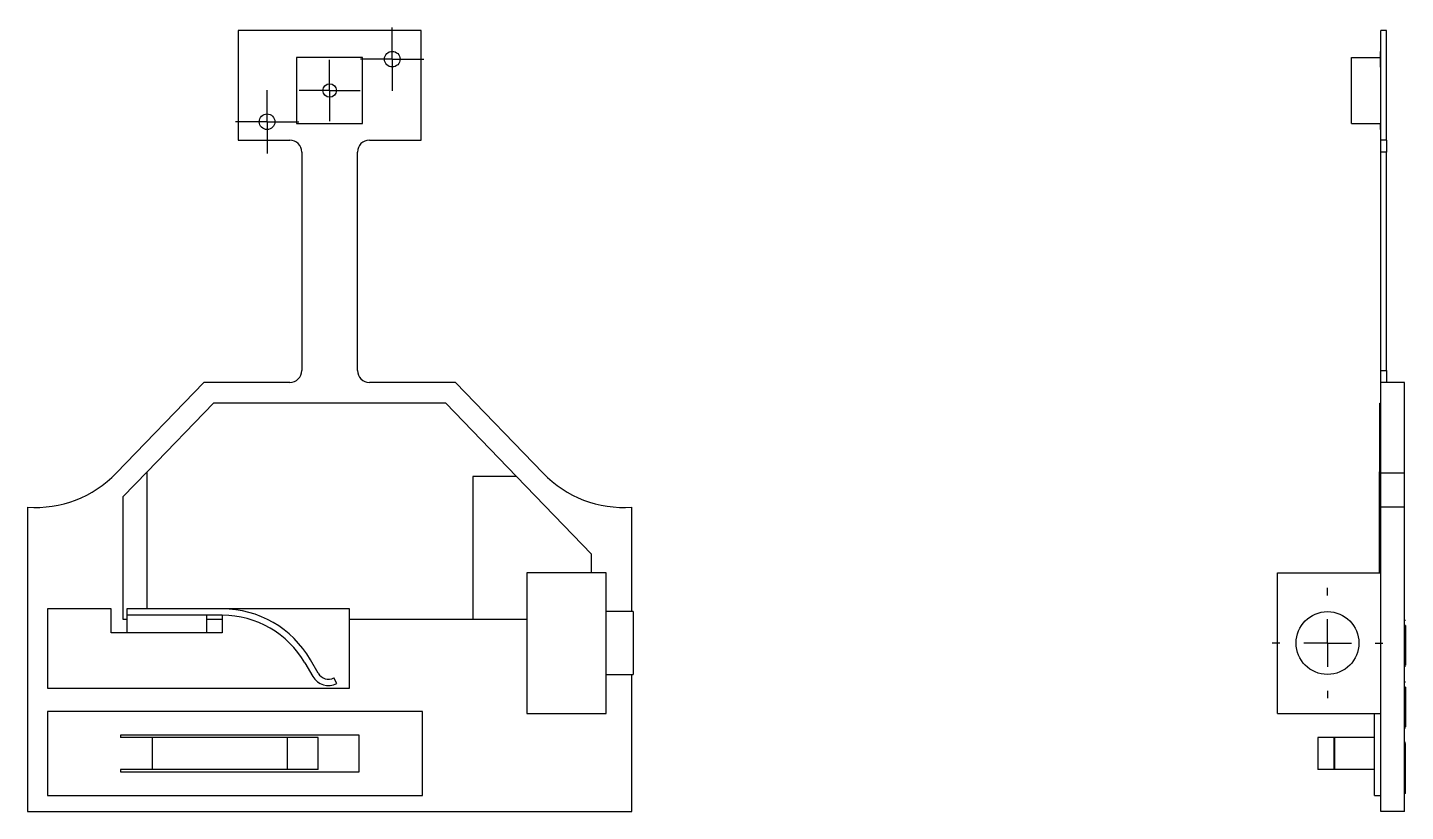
# Model space of a CAD drawing. Extents: x 3.95 to 7.29, y 4.36 to 5.35.
# Drawn here: x 3.949 to 5.682, y 4.361 to 5.348 of the extents above; entities that cross this region are included whole.
import ezdxf

# ---------------------------------------------------------------- set-up
doc = ezdxf.new("R2010")
doc.units = 0
doc.header["$MEASUREMENT"] = 0
doc.layers.get('0').update_dxf_attribs({"linetype": 'CONTINUOUS'})

# ---------------------------------------------------------------- blocks, each defined once
blk = doc.blocks.new('SW_CENTERMARKSYMBOL_0')
at = {"color": 0, "linetype": 'CONTINUOUS'}
for p, q in [((0, 0.03), (0, 0.0385)), ((0, 0), (0, 0.03)), ((-0.03, 0), (-0.0385, 0)), ((0, 0), (-0.03, 0)), ((0, 0), (0, -0.03)), ((0, 0), (0.03, 0)), ((0.03, 0), (0.0385, 0)), ((0, -0.03), (0, -0.0385))]:
    blk.add_line(p, q, dxfattribs=at)
blk = doc.blocks.new('SW_CENTERMARKSYMBOL_1')
at = {"color": 0, "linetype": 'CONTINUOUS'}
for p, q in [((0, 0.03), (0, 0.0398)), ((0, 0), (0, 0.03)), ((-0.03, 0), (-0.0398, 0)), ((0, 0), (-0.03, 0)), ((0, 0), (0, -0.03)), ((0, 0), (0.03, 0)), ((0.03, 0), (0.0398, 0)), ((0, -0.03), (0, -0.0398))]:
    blk.add_line(p, q, dxfattribs=at)
blk = doc.blocks.new('SW_CENTERMARKSYMBOL_2')
at = {"color": 0, "linetype": 'CONTINUOUS'}
for p, q in [((0, 0.03), (0, 0.0398)), ((0, 0), (0, 0.03)), ((-0.03, 0), (-0.0398, 0)), ((0, 0), (-0.03, 0)), ((0, 0), (0, -0.03)), ((0, 0), (0.03, 0)), ((0.03, 0), (0.0398, 0)), ((0, -0.03), (0, -0.0398))]:
    blk.add_line(p, q, dxfattribs=at)
blk = doc.blocks.new('SW_CENTERMARKSYMBOL_3')
at = {"color": 0, "linetype": 'CONTINUOUS'}
for p, q in [((0, 0.06), (0, 0.0695)), ((0, 0), (0, 0.03)), ((-0.06, 0), (-0.0695, 0)), ((0, 0), (-0.03, 0)), ((0, 0), (0, -0.03)), ((0, 0), (0.03, 0)), ((0.06, 0), (0.0695, 0)), ((0, -0.06), (0, -0.0695))]:
    blk.add_line(p, q, dxfattribs=at)

msp = doc.modelspace()

# ---------------------------------------------------------------- linework, layer by layer
at = {"color": 7, "linetype": 'CONTINUOUS'}
for p, q in [((4.4435, 5.3443), (4.2135, 5.3443)), ((4.2135, 5.3443), (4.2135, 5.2063)), ((4.4435, 5.2063), (4.4435, 5.3443)), ((5.6578, 5.3443), (5.6508, 5.3443)), ((5.6508, 5.2063), (5.6508, 5.3443)), ((5.6578, 5.2063), (5.6578, 5.3443)), ((4.37, 5.3103), (4.287, 5.3103)), ((4.287, 5.3103), (4.287, 5.2273)), ((4.37, 5.2273), (4.37, 5.3103)), ((5.6138, 5.2273), (5.6138, 5.3103)), ((5.6138, 5.3103), (5.6504, 5.3103)), ((5.6508, 5.318), (5.6504, 5.318)), ((5.6504, 5.2983), (5.6504, 5.318)), ((5.6504, 5.2983), (5.6508, 5.2983)), ((4.287, 5.2273), (4.37, 5.2273)), ((5.6138, 5.2273), (5.6508, 5.2273)), ((5.6504, 5.2196), (5.6504, 5.2273)), ((5.6504, 5.2196), (5.6508, 5.2196)), ((4.2135, 5.2063), (4.2785, 5.2063)), ((4.3785, 5.2063), (4.4435, 5.2063)), ((5.6578, 5.2063), (5.6508, 5.2063)), ((5.6508, 5.1913), (5.6508, 5.2063)), ((5.6578, 5.2063), (5.6578, 5.1913)), ((4.2935, 5.1913), (4.2935, 4.9163)), ((4.3635, 4.9163), (4.3635, 5.1913)), ((5.6578, 5.1913), (5.6508, 5.1913)), ((5.6508, 4.9163), (5.6508, 5.1913)), ((5.6578, 4.9163), (5.6578, 5.1913)), ((5.6508, 4.9163), (5.6578, 4.9163)), ((5.6508, 4.9013), (5.6508, 4.9163)), ((5.6578, 4.9163), (5.6578, 4.9013)), ((4.1703, 4.9013), (4.0599, 4.787)), ((4.2785, 4.9013), (4.1703, 4.9013)), ((4.4867, 4.9013), (4.3785, 4.9013)), ((4.5971, 4.787), (4.4867, 4.9013)), ((5.6808, 4.9013), (5.6508, 4.9013)), ((5.6508, 4.787), (5.6508, 4.9013)), ((5.6808, 4.787), (5.6808, 4.9013)), ((4.1825, 4.8753), (4.0988, 4.7887)), ((4.4745, 4.8753), (4.1825, 4.8753)), ((4.5635, 4.7831), (4.4745, 4.8753)), ((5.6498, 4.7831), (5.6498, 4.8753)), ((5.6498, 4.8753), (5.6508, 4.8753)), ((4.0988, 4.7887), (4.0685, 4.7573)), ((4.0988, 4.6163), (4.0988, 4.7887)), ((5.6493, 4.7831), (5.6493, 4.7887)), ((5.6493, 4.7887), (5.6498, 4.7887)), ((5.6808, 4.787), (5.6508, 4.787)), ((5.6508, 4.7443), (5.6508, 4.787)), ((5.6808, 4.7443), (5.6808, 4.787)), ((4.5085, 4.7831), (4.5085, 4.6033)), ((4.5635, 4.7831), (4.5085, 4.7831)), ((4.658, 4.6853), (4.5635, 4.7831)), ((5.6493, 4.7831), (5.6498, 4.7831)), ((5.6493, 4.6853), (5.6493, 4.7831)), ((4.0685, 4.7573), (4.0685, 4.6033)), ((3.9485, 4.7443), (3.9485, 4.3613)), ((4.7085, 4.6128), (4.7085, 4.7443)), ((5.6808, 4.7443), (5.6508, 4.7443)), ((5.6508, 4.3613), (5.6508, 4.7443)), ((5.6808, 4.3613), (5.6808, 4.7443)), ((4.658, 4.6618), (4.658, 4.6853)), ((5.6493, 4.6853), (5.6508, 4.6853)), ((5.6493, 4.6618), (5.6493, 4.6853)), ((4.6765, 4.6618), (4.5765, 4.6618)), ((4.5765, 4.6618), (4.5765, 4.4848)), ((4.6765, 4.4848), (4.6765, 4.6618)), ((5.5208, 4.4848), (5.5208, 4.6618)), ((5.5208, 4.6618), (5.6508, 4.6618)), ((4.0535, 4.6163), (3.9735, 4.6163)), ((3.9735, 4.6163), (3.9735, 4.5163)), ((4.0535, 4.5863), (4.0535, 4.6163)), ((4.0535, 4.6163), (4.0535, 4.6163)), ((4.0535, 4.5863), (4.0535, 4.6163)), ((4.1935, 4.6163), (4.0735, 4.6163)), ((4.0735, 4.6163), (4.0735, 4.6083)), ((4.3534, 4.6163), (4.1935, 4.6163)), ((4.3534, 4.5163), (4.3534, 4.6163)), ((4.3535, 4.6163), (4.3534, 4.6163)), ((4.3535, 4.5163), (4.3535, 4.6163)), ((4.7105, 4.6128), (4.6765, 4.6128)), ((4.7105, 4.6128), (4.7105, 4.5338)), ((4.0685, 4.6033), (4.0735, 4.6033)), ((4.1935, 4.6083), (4.0735, 4.6083)), ((4.0735, 4.6083), (4.0735, 4.5863)), ((4.1735, 4.6083), (4.1735, 4.5863)), ((4.1735, 4.6033), (4.1935, 4.6033)), ((4.1935, 4.6083), (4.1935, 4.5863)), ((4.3535, 4.6033), (4.5085, 4.6033)), ((4.5085, 4.6033), (4.5765, 4.6033)), ((5.6818, 4.6017), (5.6808, 4.6017)), ((5.6818, 4.5953), (5.6808, 4.5953)), ((5.6818, 4.5953), (5.6818, 4.5453)), ((4.0735, 4.5863), (4.0535, 4.5863)), ((4.1735, 4.5863), (4.0735, 4.5863)), ((4.1935, 4.5863), (4.1735, 4.5863)), ((4.2974, 4.5483), (4.3073, 4.5313)), ((4.3142, 4.5353), (4.3043, 4.5523)), ((5.6818, 4.5453), (5.6808, 4.5453)), ((5.6818, 4.5439), (5.6808, 4.5439)), ((4.3375, 4.5222), (4.3339, 4.5293)), ((4.6765, 4.5338), (4.7105, 4.5338)), ((4.7085, 4.3613), (4.7085, 4.5338)), ((5.6818, 4.5241), (5.6808, 4.5241)), ((3.9735, 4.5163), (4.3534, 4.5163)), ((3.9735, 4.5163), (4.3535, 4.5163)), ((3.9735, 4.5163), (3.9735, 4.5163)), ((5.6818, 4.5177), (5.6808, 4.5177)), ((5.6818, 4.5177), (5.6818, 4.4677)), ((4.4455, 4.4873), (3.9735, 4.4873)), ((3.9735, 4.4873), (3.9735, 4.3813)), ((4.4455, 4.3813), (4.4455, 4.4873)), ((4.5765, 4.4848), (4.6765, 4.4848)), ((5.5208, 4.4848), (5.6508, 4.4848)), ((5.6428, 4.3813), (5.6428, 4.4848)), ((4.3655, 4.4573), (4.0655, 4.4573)), ((4.0655, 4.4573), (4.0655, 4.4543)), ((4.3655, 4.4113), (4.3655, 4.4573)), ((5.6818, 4.4677), (5.6808, 4.4677)), ((5.6818, 4.4663), (5.6808, 4.4663)), ((4.1055, 4.4543), (4.0655, 4.4543)), ((4.1055, 4.4143), (4.1055, 4.4543)), ((4.2757, 4.4543), (4.1055, 4.4543)), ((4.2757, 4.4143), (4.2757, 4.4543)), ((4.3139, 4.4543), (4.2757, 4.4543)), ((4.3139, 4.4143), (4.3139, 4.4543)), ((5.5718, 4.4543), (5.5718, 4.4143)), ((5.592, 4.4543), (5.5718, 4.4543)), ((5.592, 4.4143), (5.592, 4.4543)), ((5.593, 4.4543), (5.592, 4.4543)), ((5.593, 4.4143), (5.593, 4.4543)), ((5.6428, 4.4543), (5.593, 4.4543)), ((5.6818, 4.4481), (5.6808, 4.4481)), ((5.6818, 4.447), (5.6808, 4.447)), ((5.6818, 4.4454), (5.6808, 4.4454)), ((5.6818, 4.4393), (5.6808, 4.4393)), ((5.6818, 4.4454), (5.6818, 4.447)), ((5.6818, 4.4393), (5.6818, 4.4454)), ((5.6818, 4.3865), (5.6818, 4.4393)), ((4.0655, 4.4143), (4.0655, 4.4113)), ((4.1055, 4.4143), (4.0655, 4.4143)), ((4.0655, 4.4113), (4.3655, 4.4113)), ((4.2757, 4.4143), (4.1055, 4.4143)), ((4.3139, 4.4143), (4.2757, 4.4143)), ((5.592, 4.4143), (5.5718, 4.4143)), ((5.593, 4.4143), (5.592, 4.4143)), ((5.6428, 4.4143), (5.593, 4.4143)), ((5.6818, 4.3865), (5.6808, 4.3865)), ((5.6818, 4.3839), (5.6818, 4.3865)), ((3.9735, 4.3813), (4.4455, 4.3813)), ((5.6428, 4.3813), (5.6508, 4.3813)), ((5.6818, 4.3839), (5.6808, 4.3839)), ((3.9485, 4.3613), (4.7085, 4.3613)), ((5.6808, 4.3613), (5.6508, 4.3613))]:
    msp.add_line(p, q, dxfattribs=at)
for centre, radius in [((4.4073, 5.3082), 0.00984), ((4.3285, 5.2688), 0.00845), ((4.2498, 5.2294), 0.00984), ((5.5838, 4.5733), 0.0395)]:
    msp.add_circle(centre, radius, dxfattribs=at)
for centre, radius, start, end in [((4.2785, 5.1913), 0.015, 0, 90), ((4.3785, 5.1913), 0.015, 90, 180), ((4.2785, 4.9163), 0.015, 270, 0), ((4.3785, 4.9163), 0.015, 180, 270), ((3.9585, 4.885), 0.141, 265.9331, 316), ((4.6985, 4.885), 0.141, 224, 274.0669), ((4.1935, 4.4883), 0.128, 30, 90), ((4.1935, 4.4883), 0.12, 30, 90), ((4.3272, 4.5428), 0.023, 210, 296.554), ((4.3272, 4.5428), 0.015, 210, 296.554)]:
    msp.add_arc(centre, radius, start, end, dxfattribs=at)

# ---------------------------------------------------------------- block references
for name, p in [('SW_CENTERMARKSYMBOL_2', (4.4073, 5.3082)), ('SW_CENTERMARKSYMBOL_0', (4.3285, 5.2688)), ('SW_CENTERMARKSYMBOL_1', (4.2498, 5.2294)), ('SW_CENTERMARKSYMBOL_3', (5.5838, 4.5733))]:
    msp.add_blockref(name, p, dxfattribs=at)

doc.saveas('drawing.dxf')
